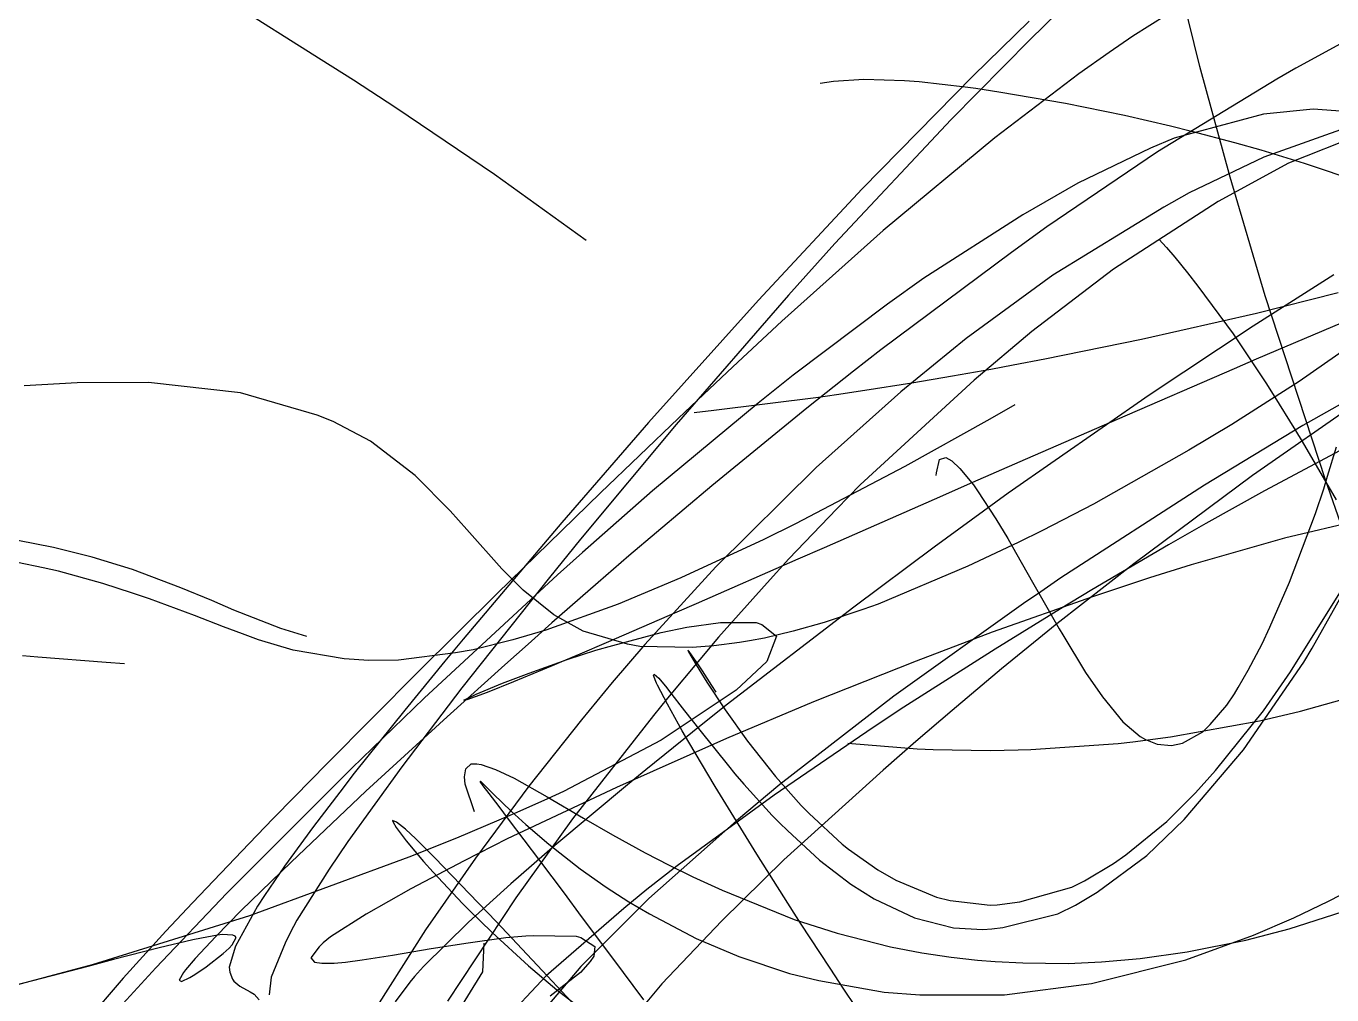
# Model space of a CAD drawing. Header units: metres. Extents: x -233 to 379, y -58 to 1087.
# Drawn here: x -38.68 to -14.63, y -12.75 to 5.09 of the extents above; entities that cross this region are included whole.
import ezdxf

# ---------------------------------------------------------------- set-up
doc = ezdxf.new("R2010")
doc.units = ezdxf.units.M

msp = doc.modelspace()

# ---------------------------------------------------------------- linework, layer by layer
for p, q in [((-17.061, 4.349, -1317.456), (-17.465, 5.988, -1318.58)), ((-33.241, 4.476, -1371.754), (-34.959, 5.553, -1373.007)), ((-19.673, 5.352, -1374.127), (-20.184, 4.849, -1373.967)), ((-17.666, 5.302, -1381.052), (-18.296, 4.906, -1381.079)), ((-20.207, 5.186, -1372.717), (-21.235, 4.18, -1372.362)), ((-20.184, 4.849, -1373.967), (-21.642, 3.374, -1373.469)), ((-18.296, 4.906, -1381.079), (-18.732, 4.611, -1381.079)), ((-14.201, 4.916, -1379.1), (-15.294, 4.32, -1379.098)), ((-18.732, 4.611, -1381.079), (-19.289, 4.215, -1381.064)), ((-32.645, 4.096, -1371.324), (-33.241, 4.476, -1371.754)), ((-16.504, 2.31, -1316.328), (-17.061, 4.349, -1317.456)), ((-31.866, 3.591, -1370.772), (-32.645, 4.096, -1371.324)), ((-23.809, 4.081, -1353.528), (-23.252, 4.118, -1355.28)), ((-21.235, 4.18, -1372.362), (-23.28, 2.095, -1371.572)), ((-23.252, 4.118, -1355.28), (-22.498, 4.095, -1357.199)), ((-22.498, 4.095, -1357.199), (-22.233, 4.072, -1357.769)), ((-19.289, 4.215, -1381.064), (-20.838, 3.039, -1380.953)), ((-15.641, 4.117, -1379.087), (-17.84, 2.776, -1378.956)), ((-15.294, 4.32, -1379.098), (-15.641, 4.117, -1379.087)), ((-24.053, 4.043, -1352.639), (-23.809, 4.081, -1353.528)), ((-22.233, 4.072, -1357.769), (-21.385, 3.978, -1359.442)), ((-21.385, 3.978, -1359.442), (-21.185, 3.949, -1359.79)), ((-21.185, 3.949, -1359.79), (-20.764, 3.886, -1360.493)), ((-20.764, 3.886, -1360.493), (-19.536, 3.676, -1362.368)), ((-19.536, 3.676, -1362.368), (-18.451, 3.454, -1363.793)), ((-30.054, 2.362, -1369.557), (-31.866, 3.591, -1370.772)), ((-21.642, 3.374, -1373.469), (-23.785, 1.087, -1372.601)), ((-18.451, 3.454, -1363.793), (-17.6, 3.258, -1364.795)), ((-15.891, 3.471, -1379.085), (-17.531, 3.029, -1379.742)), ((-14.974, 3.563, -1378.625), (-15.891, 3.471, -1379.085)), ((-14.223, 3.512, -1378.175), (-14.974, 3.563, -1378.625)), ((-17.6, 3.258, -1364.795), (-17.213, 3.161, -1365.22)), ((-17.213, 3.161, -1365.22), (-16.42, 2.951, -1366.054)), ((-14.213, 3.276, -1376.99), (-15.881, 2.682, -1377.116)), ((-13.626, 3.286, -1377.216), (-15.427, 2.571, -1377.493)), ((-20.838, 3.039, -1380.953), (-22.89, 1.328, -1380.649)), ((-17.531, 3.029, -1379.742), (-17.968, 2.844, -1379.876)), ((-16.42, 2.951, -1366.054), (-15.939, 2.814, -1366.531)), ((-17.84, 2.776, -1378.956), (-19.878, 1.396, -1378.693)), ((-17.968, 2.844, -1379.876), (-19.308, 2.201, -1380.238)), ((-15.881, 2.682, -1377.116), (-17.259, 2.023, -1377.154)), ((-15.939, 2.814, -1366.531), (-15.137, 2.571, -1367.29)), ((-15.427, 2.571, -1377.493), (-16.724, 1.865, -1377.571)), ((-15.137, 2.571, -1367.29), (-13.599, 2.054, -1368.639)), ((-28.36, 1.143, -1368.523), (-30.054, 2.362, -1369.557)), ((-19.308, 2.201, -1380.238), (-20.321, 1.621, -1380.449)), ((-15.855, 0.128, -1315.377), (-16.504, 2.31, -1316.328)), ((-23.28, 2.095, -1371.572), (-25.19, 0.047, -1370.703)), ((-17.259, 2.023, -1377.154), (-17.726, 1.762, -1377.151)), ((-17.726, 1.762, -1377.151), (-19.77, 0.508, -1377.092)), ((-16.724, 1.865, -1377.571), (-18.648, 0.618, -1377.559)), ((-20.321, 1.621, -1380.449), (-22.141, 0.452, -1380.734)), ((-22.89, 1.328, -1380.649), (-24.758, -0.343, -1380.226)), ((-19.878, 1.396, -1378.693), (-20.53, 0.926, -1378.574)), ((-23.785, 1.087, -1372.601), (-24.634, 0.136, -1372.191)), ((-17.814, 1.172, -1340.306), (-17.676, 1.017, -1340.777)), ((-17.676, 1.017, -1340.777), (-17.522, 0.837, -1341.29)), ((-20.53, 0.926, -1378.574), (-22.936, -0.867, -1378.05)), ((-17.522, 0.837, -1341.29), (-17.288, 0.551, -1342.051)), ((-19.77, 0.508, -1377.092), (-21.367, -0.66, -1376.96)), ((-18.648, 0.618, -1377.559), (-20.157, -0.533, -1377.432)), ((-17.288, 0.551, -1342.051), (-17.096, 0.306, -1342.656)), ((-14.593, 0.511, -1372.136), (-16.081, -0.434, -1371.714)), ((-22.141, 0.452, -1380.734), (-22.814, -0.03, -1380.8)), ((-17.096, 0.306, -1342.656), (-16.448, -0.573, -1344.643)), ((-25.19, 0.047, -1370.703), (-27.213, -2.207, -1369.626)), ((-24.634, 0.136, -1372.191), (-26.708, -2.247, -1371.072)), ((-16.017, -0.191, -1358.663), (-14.511, 0.189, -1360.264)), ((-14.748, -3.261, -1314.357), (-15.855, 0.128, -1315.377)), ((-22.814, -0.03, -1380.8), (-24.549, -1.334, -1380.912)), ((-18.137, -0.673, -1356.412), (-16.017, -0.191, -1358.663)), ((-13.969, -0.167, -1370.17), (-16.021, -1.042, -1369.545)), ((-24.758, -0.343, -1380.226), (-25.66, -1.18, -1379.968)), ((-16.081, -0.434, -1371.714), (-17.993, -1.702, -1371.119)), ((-13.736, -0.404, -1363.81), (-15.232, -1.449, -1362.838)), ((-21.367, -0.66, -1376.96), (-22.569, -1.645, -1376.807)), ((-20.157, -0.533, -1377.432), (-21.216, -1.429, -1377.282)), ((-19.915, -1.035, -1354.514), (-18.137, -0.673, -1356.412)), ((-16.448, -0.573, -1344.643), (-15.844, -1.477, -1346.414)), ((-22.936, -0.867, -1378.05), (-23.438, -1.262, -1377.907)), ((-25.66, -1.18, -1379.968), (-26.201, -1.689, -1379.798)), ((-20.909, -1.224, -1353.447), (-20.499, -1.147, -1353.888)), ((-20.499, -1.147, -1353.888), (-19.915, -1.035, -1354.514)), ((-16.021, -1.042, -1369.545), (-16.426, -1.216, -1369.408)), ((-24.549, -1.334, -1380.912), (-25.194, -1.852, -1380.922)), ((-23.438, -1.262, -1377.907), (-24.297, -1.946, -1377.643)), ((-21.216, -1.429, -1377.282), (-23.314, -3.358, -1376.865)), ((-22.362, -1.475, -1351.871), (-21.615, -1.349, -1352.684)), ((-21.615, -1.349, -1352.684), (-20.909, -1.224, -1353.447)), ((-16.426, -1.216, -1369.408), (-18.581, -2.149, -1368.641)), ((-13.344, -1.232, -1371.045), (-15.162, -2.261, -1370.486)), ((-37.74, -1.474, -1358.979), (-38.711, -1.53, -1359.518)), ((-36.425, -1.471, -1358.243), (-37.74, -1.474, -1358.979)), ((-34.732, -1.66, -1357.281), (-36.425, -1.471, -1358.243)), ((-33.318, -2.073, -1356.468), (-34.732, -1.66, -1357.281)), ((-22.569, -1.645, -1376.807), (-24.124, -3.035, -1376.546)), ((-23.753, -1.69, -1350.342), (-23.228, -1.612, -1350.922)), ((-23.228, -1.612, -1350.922), (-22.362, -1.475, -1351.871)), ((-15.232, -1.449, -1362.838), (-16.474, -2.242, -1362.052)), ((-13.883, -1.645, -1371.698), (-16.093, -3.185, -1370.835)), ((-15.844, -1.477, -1346.414), (-15.71, -1.691, -1346.803)), ((-25.194, -1.852, -1380.922), (-27.139, -3.467, -1380.887)), ((-26.201, -1.689, -1379.798), (-26.664, -2.128, -1379.642)), ((-26.01, -1.98, -1347.788), (-24.087, -1.739, -1349.971)), ((-24.087, -1.739, -1349.971), (-23.753, -1.69, -1350.342)), ((-20.468, -1.881, -1363.832), (-20.926, -2.143, -1363.641)), ((-17.993, -1.702, -1371.119), (-20.588, -3.508, -1370.21)), ((-15.71, -1.691, -1346.803), (-15.3, -2.354, -1347.985)), ((-33.024, -2.188, -1356.299), (-33.318, -2.073, -1356.468)), ((-26.664, -2.128, -1379.642), (-28.099, -3.501, -1379.123)), ((-26.376, -2.022, -1347.368), (-26.01, -1.98, -1347.788)), ((-24.297, -1.946, -1377.643), (-26.046, -3.373, -1377.032)), ((-20.926, -2.143, -1363.641), (-22.492, -3.018, -1363.011)), ((-18.581, -2.149, -1368.641), (-20.373, -2.931, -1367.93)), ((-32.336, -2.553, -1355.908), (-33.024, -2.188, -1356.299)), ((-27.213, -2.207, -1369.626), (-28.812, -4.048, -1368.624)), ((-26.708, -2.247, -1371.072), (-28.466, -4.354, -1369.917)), ((-16.474, -2.242, -1362.052), (-17.261, -2.714, -1361.562)), ((-15.162, -2.261, -1370.486), (-16.976, -3.359, -1369.874)), ((-15.3, -2.354, -1347.985), (-15.179, -2.557, -1348.337)), ((-31.514, -3.185, -1355.473), (-32.336, -2.553, -1355.908)), ((-14.291, -2.624, -1372.014), (-15.868, -3.465, -1371.441)), ((-15.179, -2.557, -1348.337), (-14.55, -3.634, -1350.177)), ((-21.857, -2.887, -1332.85), (-21.741, -2.85, -1334.625)), ((-21.741, -2.85, -1334.625), (-21.631, -2.911, -1335.822)), ((-17.261, -2.714, -1361.562), (-19.017, -3.711, -1360.486)), ((-14.707, -3.196, -1370.903), (-14.541, -2.656, -1371.527)), ((-24.124, -3.035, -1376.546), (-25.972, -4.863, -1376.132)), ((-22.492, -3.018, -1363.011), (-24.508, -4.076, -1362.278)), ((-21.911, -3.134, -1330.789), (-21.857, -2.887, -1332.85)), ((-21.631, -2.911, -1335.822), (-21.479, -3.052, -1337.208)), ((-21.479, -3.052, -1337.208), (-21.23, -3.356, -1339.128)), ((-20.373, -2.931, -1367.93), (-21.248, -3.315, -1367.553)), ((-30.867, -3.836, -1355.193), (-31.514, -3.185, -1355.473)), ((-23.314, -3.358, -1376.865), (-23.745, -3.795, -1376.747)), ((-21.248, -3.315, -1367.553), (-21.954, -3.624, -1367.235)), ((-21.914, -3.184, -1330.475), (-21.911, -3.134, -1330.789)), ((-21.23, -3.356, -1339.128), (-21.154, -3.465, -1339.647)), ((-16.976, -3.359, -1369.874), (-19.619, -5.067, -1368.888)), ((-16.093, -3.185, -1370.835), (-18.279, -4.809, -1369.905)), ((-14.78, -3.427, -1370.628), (-14.707, -3.196, -1370.903)), ((-14.052, -5.268, -1313.93), (-14.748, -3.261, -1314.357)), ((-28.099, -3.501, -1379.123), (-30.003, -5.358, -1378.312)), ((-27.139, -3.467, -1380.887), (-28.429, -4.599, -1380.786)), ((-26.046, -3.373, -1377.032), (-27.576, -4.666, -1376.383)), ((-20.588, -3.508, -1370.21), (-21.955, -4.505, -1369.667)), ((-21.154, -3.465, -1339.647), (-20.815, -3.984, -1341.83)), ((-15.868, -3.465, -1371.441), (-16.953, -4.07, -1371.022)), ((-14.932, -3.886, -1370.057), (-14.78, -3.427, -1370.628)), ((-30.56, -4.178, -1355.09), (-30.867, -3.836, -1355.193)), ((-23.745, -3.795, -1376.747), (-24.629, -4.72, -1376.48)), ((-21.954, -3.624, -1367.235), (-23.977, -4.513, -1366.265)), ((-19.017, -3.711, -1360.486), (-19.957, -4.198, -1359.921)), ((-28.812, -4.048, -1368.624), (-30.631, -6.197, -1367.288)), ((-24.508, -4.076, -1362.278), (-25.093, -4.361, -1362.089)), ((-20.815, -3.984, -1341.83), (-20.6, -4.345, -1343.092)), ((-16.953, -4.07, -1371.022), (-17.635, -4.461, -1370.748)), ((-13.625, -3.891, -1374.706), (-15.499, -4.335, -1373.56)), ((-15.408, -5.148, -1368.243), (-14.932, -3.886, -1370.057)), ((-38.174, -4.511, -1363.522), (-39.14, -4.322, -1364.199)), ((-29.914, -4.904, -1355.004), (-30.56, -4.178, -1355.09)), ((-19.957, -4.198, -1359.921), (-20.408, -4.419, -1359.654)), ((-37.458, -4.689, -1363.008), (-38.174, -4.511, -1363.522)), ((-28.466, -4.354, -1369.917), (-29.04, -5.063, -1369.476)), ((-25.093, -4.361, -1362.089), (-26.617, -5.068, -1361.634)), ((-23.977, -4.513, -1366.265), (-24.463, -4.726, -1366.007)), ((-21.955, -4.505, -1369.667), (-23.433, -5.608, -1369.032)), ((-20.408, -4.419, -1359.654), (-21.332, -4.852, -1359.108)), ((-20.6, -4.345, -1343.092), (-20.454, -4.598, -1343.918)), ((-17.635, -4.461, -1370.748), (-19.048, -5.289, -1370.159)), ((-15.499, -4.335, -1373.56), (-17.221, -4.828, -1372.485)), ((-14.995, -6.365, -1365.396), (-13.937, -4.479, -1366.922)), ((-38.364, -4.882, -1363.707), (-38.833, -4.783, -1363.976)), ((-36.715, -4.917, -1362.467), (-37.458, -4.689, -1363.008)), ((-28.429, -4.599, -1380.786), (-28.889, -5.014, -1380.732)), ((-27.576, -4.666, -1376.383), (-28.142, -5.155, -1376.104)), ((-24.463, -4.726, -1366.007), (-26.336, -5.546, -1364.941)), ((-24.629, -4.72, -1376.48), (-25.03, -5.158, -1376.342)), ((-20.454, -4.598, -1343.918), (-20.117, -5.19, -1345.761)), ((-18.279, -4.809, -1369.905), (-19.693, -5.917, -1369.252)), ((-38.079, -4.948, -1363.542), (-38.364, -4.882, -1363.707)), ((-37.262, -5.174, -1363.065), (-38.079, -4.948, -1363.542)), ((-35.829, -5.25, -1361.828), (-36.715, -4.917, -1362.467)), ((-28.889, -5.014, -1380.732), (-31.347, -7.282, -1380.36)), ((-29.526, -5.298, -1355.021), (-29.914, -4.904, -1355.004)), ((-25.972, -4.863, -1376.132), (-27.28, -6.295, -1375.75)), ((-21.332, -4.852, -1359.108), (-22.986, -5.551, -1358.147)), ((-17.221, -4.828, -1372.485), (-17.986, -5.071, -1372)), ((-36.715, -5.348, -1362.745), (-37.262, -5.174, -1363.065)), ((-35.258, -5.488, -1361.434), (-35.829, -5.25, -1361.828)), ((-29.04, -5.063, -1369.476), (-30.655, -7.096, -1368.097)), ((-28.142, -5.155, -1376.104), (-28.993, -5.899, -1375.654)), ((-26.617, -5.068, -1361.634), (-27.775, -5.551, -1361.342)), ((-25.03, -5.158, -1376.342), (-25.923, -6.162, -1376.01)), ((-20.117, -5.19, -1345.761), (-19.954, -5.479, -1346.626)), ((-19.619, -5.067, -1368.888), (-19.992, -5.324, -1368.733)), ((-19.048, -5.289, -1370.159), (-19.624, -5.638, -1369.905)), ((-17.986, -5.071, -1372), (-19.04, -5.421, -1371.326)), ((-15.769, -5.979, -1366.823), (-15.408, -5.148, -1368.243)), ((-36.403, -5.455, -1362.562), (-36.715, -5.348, -1362.745)), ((-35.575, -5.765, -1362.095), (-36.403, -5.455, -1362.562)), ((-34.851, -5.664, -1361.17), (-35.258, -5.488, -1361.434)), ((-30.003, -5.358, -1378.312), (-31.458, -6.801, -1377.571)), ((-28.957, -5.749, -1355.14), (-29.526, -5.298, -1355.021)), ((-19.04, -5.421, -1371.326), (-20.887, -6.072, -1370.129)), ((-19.992, -5.324, -1368.733), (-20.308, -5.544, -1368.6)), ((-19.954, -5.479, -1346.626), (-19.654, -6.006, -1348.204)), ((-15.394, -6.799, -1364.513), (-14.453, -5.293, -1365.946)), ((-35.045, -5.969, -1361.813), (-35.575, -5.765, -1362.095)), ((-33.986, -6.002, -1360.725), (-34.851, -5.664, -1361.17)), ((-27.775, -5.551, -1361.342), (-29.103, -6.033, -1361.073)), ((-28.419, -6.049, -1355.319), (-28.957, -5.749, -1355.14)), ((-26.695, -5.702, -1364.707), (-27.996, -6.264, -1363.795)), ((-26.336, -5.546, -1364.941), (-26.695, -5.702, -1364.707)), ((-23.433, -5.608, -1369.032), (-25.783, -7.416, -1367.909)), ((-23.266, -5.651, -1357.986), (-23.98, -5.889, -1357.581)), ((-22.986, -5.551, -1358.147), (-23.266, -5.651, -1357.986)), ((-20.308, -5.544, -1368.6), (-22.695, -7.251, -1367.541)), ((-19.624, -5.638, -1369.905), (-20.83, -6.381, -1369.357)), ((-34.695, -6.1, -1361.639), (-35.045, -5.969, -1361.813)), ((-33.51, -6.151, -1360.544), (-33.986, -6.002, -1360.725)), ((-28.993, -5.899, -1375.654), (-29.434, -6.289, -1375.398)), ((-26.984, -6.075, -1356.948), (-26.511, -5.979, -1356.94)), ((-26.511, -5.979, -1356.94), (-25.891, -5.892, -1357.024)), ((-25.891, -5.892, -1357.024), (-25.234, -5.892, -1357.332)), ((-25.234, -5.892, -1357.332), (-25.125, -5.927, -1357.464)), ((-25.125, -5.927, -1357.464), (-24.86, -6.142, -1358.097)), ((-23.98, -5.889, -1357.581), (-24.552, -6.052, -1357.261)), ((-19.693, -5.917, -1369.252), (-20.123, -6.265, -1369.043)), ((-19.654, -6.006, -1348.204), (-19.587, -6.118, -1348.548)), ((-15.911, -6.283, -1366.25), (-15.769, -5.979, -1366.823)), ((-34.397, -6.208, -1361.501), (-34.695, -6.1, -1361.639)), ((-33.756, -6.4, -1361.253), (-34.397, -6.208, -1361.501)), ((-30.631, -6.197, -1367.288), (-30.964, -6.601, -1367.001)), ((-29.712, -6.212, -1360.985), (-30.446, -6.392, -1360.91)), ((-29.103, -6.033, -1361.073), (-29.712, -6.212, -1360.985)), ((-27.601, -6.29, -1355.67), (-28.419, -6.049, -1355.319)), ((-27.871, -6.312, -1357.118), (-26.984, -6.075, -1356.948)), ((-25.923, -6.162, -1376.01), (-26.272, -6.57, -1375.864)), ((-25.355, -6.231, -1356.82), (-25.539, -6.261, -1356.72)), ((-25.08, -6.178, -1356.97), (-25.355, -6.231, -1356.82)), ((-24.552, -6.052, -1357.261), (-25.08, -6.178, -1356.97)), ((-24.86, -6.142, -1358.097), (-25.034, -6.611, -1359.157)), ((-20.887, -6.072, -1370.129), (-22.288, -6.601, -1369.199)), ((-19.587, -6.118, -1348.548), (-19.166, -6.812, -1350.726)), ((-32.82, -6.558, -1361.015), (-33.756, -6.4, -1361.253)), ((-30.771, -6.453, -1360.893), (-31.817, -6.588, -1360.887)), ((-30.446, -6.392, -1360.91), (-30.771, -6.453, -1360.893)), ((-29.434, -6.289, -1375.398), (-29.862, -6.671, -1375.135)), ((-28.482, -6.472, -1363.394), (-28.819, -6.614, -1363.089)), ((-28.712, -6.573, -1357.414), (-28.182, -6.403, -1357.207)), ((-27.996, -6.264, -1363.795), (-28.482, -6.472, -1363.394)), ((-28.182, -6.403, -1357.207), (-27.871, -6.312, -1357.118)), ((-27.28, -6.295, -1375.75), (-27.882, -6.999, -1375.543)), ((-27.372, -6.332, -1355.776), (-27.601, -6.29, -1355.67)), ((-26.411, -6.352, -1356.259), (-27.372, -6.332, -1355.776)), ((-26.493, -6.402, -1333.008), (-26.478, -6.432, -1333.452)), ((-26.465, -6.423, -1330.743), (-26.493, -6.402, -1333.008)), ((-26.478, -6.432, -1333.452), (-26.339, -6.674, -1335.817)), ((-26.42, -6.485, -1329.814), (-26.465, -6.423, -1330.743)), ((-26.282, -6.691, -1328.285), (-26.42, -6.485, -1329.814)), ((-26.01, -6.324, -1356.469), (-26.411, -6.352, -1356.259)), ((-25.539, -6.261, -1356.72), (-26.01, -6.324, -1356.469)), ((-20.83, -6.381, -1369.357), (-22.51, -7.453, -1368.541)), ((-20.123, -6.265, -1369.043), (-20.711, -6.746, -1368.751)), ((-16.168, -6.772, -1365.196), (-15.911, -6.283, -1366.25)), ((-15.148, -6.623, -1365.172), (-14.995, -6.365, -1365.396)), ((-38.459, -6.529, -1368.984), (-38.746, -6.505, -1369.131)), ((-37.2, -6.628, -1368.367), (-38.459, -6.529, -1368.984)), ((-36.864, -6.653, -1368.206), (-37.2, -6.628, -1368.367)), ((-32.363, -6.592, -1360.939), (-32.82, -6.558, -1361.015)), ((-31.817, -6.588, -1360.887), (-32.363, -6.592, -1360.939)), ((-30.964, -6.601, -1367.001), (-31.705, -7.508, -1366.323)), ((-29.862, -6.671, -1375.135), (-30.925, -7.628, -1374.431)), ((-28.992, -6.687, -1362.92), (-29.703, -6.983, -1362.155)), ((-29.414, -6.822, -1357.818), (-28.712, -6.573, -1357.414)), ((-28.819, -6.614, -1363.089), (-28.992, -6.687, -1362.92)), ((-26.272, -6.57, -1375.864), (-26.865, -7.282, -1375.6)), ((-26.339, -6.674, -1335.817), (-26.142, -6.989, -1337.58)), ((-26.222, -6.783, -1327.765), (-26.282, -6.691, -1328.285)), ((-25.034, -6.611, -1359.157), (-25.603, -7.137, -1360.235)), ((-22.288, -6.601, -1369.199), (-24.177, -7.353, -1367.914)), ((-16.256, -8.236, -1363.488), (-15.148, -6.623, -1365.172)), ((-31.458, -6.801, -1377.571), (-33.142, -8.494, -1376.567)), ((-29.903, -7.008, -1358.219), (-29.414, -6.822, -1357.818)), ((-27.123, -6.87, -1330.523), (-27.113, -6.84, -1331.893)), ((-27.066, -7.011, -1328.981), (-27.123, -6.87, -1330.523)), ((-27.113, -6.84, -1331.893), (-27.027, -6.916, -1333.75)), ((-27.027, -6.916, -1333.75), (-26.88, -7.093, -1335.362)), ((-26.048, -7.052, -1326.606), (-26.222, -6.783, -1327.765)), ((-20.711, -6.746, -1368.751), (-21.625, -7.51, -1368.281)), ((-19.166, -6.812, -1350.726), (-18.856, -7.263, -1352.315)), ((-16.352, -7.089, -1364.416), (-16.168, -6.772, -1365.196)), ((-15.891, -7.517, -1363.741), (-15.394, -6.799, -1364.513)), ((-30.655, -7.096, -1368.097), (-31.76, -8.55, -1366.926)), ((-30.615, -7.322, -1359.78), (-30.389, -7.211, -1358.883)), ((-30.187, -7.178, -1361.461), (-30.407, -7.262, -1361.005)), ((-30.389, -7.211, -1358.883), (-29.903, -7.008, -1358.219)), ((-29.703, -6.983, -1362.155), (-30.187, -7.178, -1361.461)), ((-27.882, -6.999, -1375.543), (-28.447, -7.683, -1375.332)), ((-27.05, -7.046, -1328.688), (-27.066, -7.011, -1328.981)), ((-26.868, -7.395, -1326.908), (-27.05, -7.046, -1328.688)), ((-25.603, -7.137, -1360.235), (-26.982, -8.059, -1362.088)), ((-26.88, -7.093, -1335.362), (-26.826, -7.161, -1335.804)), ((-26.826, -7.161, -1335.804), (-26.55, -7.516, -1337.776)), ((-26.142, -6.989, -1337.58), (-25.801, -7.502, -1339.794)), ((-25.968, -7.176, -1326.144), (-26.048, -7.052, -1326.606)), ((-16.565, -7.412, -1363.499), (-16.423, -7.203, -1364.113)), ((-16.423, -7.203, -1364.113), (-16.352, -7.089, -1364.416)), ((-31.347, -7.282, -1380.36), (-32.68, -8.574, -1380.043)), ((-30.589, -7.323, -1360.346), (-30.615, -7.322, -1359.78)), ((-30.561, -7.316, -1360.517), (-30.589, -7.323, -1360.346)), ((-30.407, -7.262, -1361.005), (-30.561, -7.316, -1360.517)), ((-26.865, -7.282, -1375.6), (-27.125, -7.603, -1375.475)), ((-26.593, -7.888, -1325.246), (-26.868, -7.395, -1326.908)), ((-25.783, -7.416, -1367.909), (-26.403, -7.91, -1367.572)), ((-24.177, -7.353, -1367.914), (-25.778, -8.028, -1366.78)), ((-22.695, -7.251, -1367.541), (-24.796, -8.877, -1366.464)), ((-22.51, -7.453, -1368.541), (-23.077, -7.828, -1368.244)), ((-18.856, -7.263, -1352.315), (-18.479, -7.72, -1354.249)), ((-16.872, -7.772, -1362.124), (-16.565, -7.412, -1363.499)), ((-15.209, -7.524, -1369.099), (-14.288, -7.267, -1370.249)), ((-31.705, -7.508, -1366.323), (-32.633, -8.669, -1365.366)), ((-30.925, -7.628, -1374.431), (-32.418, -8.999, -1373.261)), ((-28.447, -7.683, -1375.332), (-29.417, -8.909, -1374.931)), ((-27.125, -7.603, -1375.475), (-28.616, -9.51, -1374.694)), ((-26.55, -7.516, -1337.776), (-26.271, -7.876, -1339.331)), ((-25.801, -7.502, -1339.794), (-25.39, -8.076, -1341.843)), ((-21.625, -7.51, -1368.281), (-22.294, -8.084, -1367.92)), ((-16.774, -8.618, -1362.324), (-15.891, -7.517, -1363.741)), ((-15.96, -7.704, -1368.148), (-15.209, -7.524, -1369.099)), ((-26.403, -7.91, -1367.572), (-27.262, -8.604, -1367.079)), ((-26.473, -8.097, -1324.654), (-26.593, -7.888, -1325.246)), ((-26.271, -7.876, -1339.331), (-25.744, -8.534, -1341.773)), ((-23.077, -7.828, -1368.244), (-24.902, -9.072, -1367.234)), ((-18.479, -7.72, -1354.249), (-18.161, -7.993, -1355.869)), ((-17.603, -7.995, -1365.997), (-15.96, -7.704, -1368.148)), ((-17.38, -8.111, -1359.738), (-17.008, -7.903, -1361.5)), ((-17.008, -7.903, -1361.5), (-16.872, -7.772, -1362.124)), ((-26.982, -8.059, -1362.088), (-28.78, -9.004, -1364.034)), ((-25.778, -8.028, -1366.78), (-27.805, -8.928, -1365.27)), ((-25.989, -8.914, -1322.891), (-26.473, -8.097, -1324.654)), ((-25.39, -8.076, -1341.843), (-24.876, -8.729, -1343.957)), ((-23.542, -8.111, -1357.363), (-22.264, -8.221, -1359.371)), ((-22.294, -8.084, -1367.92), (-22.896, -8.611, -1367.583)), ((-20.174, -8.229, -1362.45), (-18.564, -8.122, -1364.706)), ((-18.564, -8.122, -1364.706), (-18.292, -8.089, -1365.074)), ((-18.292, -8.089, -1365.074), (-17.603, -7.995, -1365.997)), ((-18.161, -7.993, -1355.869), (-18.063, -8.048, -1356.363)), ((-18.063, -8.048, -1356.363), (-17.847, -8.133, -1357.444)), ((-17.847, -8.133, -1357.444), (-17.584, -8.158, -1358.745)), ((-17.584, -8.158, -1358.745), (-17.38, -8.111, -1359.738)), ((-22.264, -8.221, -1359.371), (-21.97, -8.232, -1359.816)), ((-21.97, -8.232, -1359.816), (-20.921, -8.25, -1361.376)), ((-20.921, -8.25, -1361.376), (-20.404, -8.239, -1362.123)), ((-20.404, -8.239, -1362.123), (-20.174, -8.229, -1362.45)), ((-17.352, -9.523, -1361.726), (-16.256, -8.236, -1363.488)), ((-32.68, -8.574, -1380.043), (-34.98, -10.876, -1379.324)), ((-33.142, -8.494, -1376.567), (-33.735, -9.1, -1376.152)), ((-31.76, -8.55, -1366.926), (-32.755, -9.926, -1365.617)), ((-30.606, -8.732, -1327.649), (-30.581, -8.584, -1329.008)), ((-30.581, -8.584, -1329.008), (-30.479, -8.496, -1330.633)), ((-30.479, -8.496, -1330.633), (-30.374, -8.494, -1331.631)), ((-30.374, -8.494, -1331.631), (-30.297, -8.509, -1332.22)), ((-30.297, -8.509, -1332.22), (-30.03, -8.597, -1333.943)), ((-30.03, -8.597, -1333.943), (-29.688, -8.761, -1335.645)), ((-27.262, -8.604, -1367.079), (-27.603, -8.884, -1366.87)), ((-25.744, -8.534, -1341.773), (-25.623, -8.678, -1342.251)), ((-22.896, -8.611, -1367.583), (-24.72, -10.265, -1366.5)), ((-17.143, -9.031, -1361.718), (-16.774, -8.618, -1362.324)), ((-32.633, -8.669, -1365.366), (-32.901, -9.015, -1365.046)), ((-30.593, -8.869, -1326.748), (-30.606, -8.732, -1327.649)), ((-30.422, -9.379, -1324.618), (-30.593, -8.869, -1326.748)), ((-30.314, -8.821, -1330.877), (-30.309, -8.814, -1332.43)), ((-30.259, -8.897, -1329.627), (-30.314, -8.821, -1330.877)), ((-30.309, -8.814, -1332.43), (-30.172, -8.949, -1334.695)), ((-30.15, -9.04, -1328.406), (-30.259, -8.897, -1329.627)), ((-29.688, -8.761, -1335.645), (-29.08, -9.1, -1338.082)), ((-27.603, -8.884, -1366.87), (-28.941, -10, -1365.999)), ((-25.623, -8.678, -1342.251), (-25.457, -8.87, -1342.881)), ((-24.796, -8.877, -1366.464), (-25.595, -9.543, -1365.994)), ((-25.457, -8.87, -1342.881), (-24.938, -9.444, -1344.733)), ((-24.876, -8.729, -1343.957), (-24.403, -9.26, -1345.626)), ((-33.735, -9.1, -1376.152), (-34.126, -9.502, -1375.858)), ((-32.418, -8.999, -1373.261), (-33.798, -10.303, -1371.866)), ((-32.901, -9.015, -1365.046), (-33.384, -9.648, -1364.426)), ((-29.417, -8.909, -1374.931), (-30.403, -10.234, -1374.462)), ((-30.172, -8.949, -1334.695), (-30.069, -9.052, -1335.548)), ((-29.964, -9.283, -1327.091), (-30.15, -9.04, -1328.406)), ((-30.069, -9.052, -1335.548), (-29.746, -9.365, -1337.603)), ((-27.805, -8.928, -1365.27), (-29.816, -9.879, -1363.634)), ((-28.78, -9.004, -1364.034), (-29.145, -9.171, -1364.395)), ((-29.08, -9.1, -1338.082), (-28.412, -9.493, -1340.241)), ((-24.902, -9.072, -1367.234), (-26.689, -10.373, -1366.105)), ((-25.222, -10.159, -1320.951), (-25.989, -8.914, -1322.891)), ((-17.67, -9.555, -1360.833), (-17.143, -9.031, -1361.718)), ((-29.791, -9.511, -1326.155), (-29.964, -9.283, -1327.091)), ((-29.746, -9.365, -1337.603), (-29.472, -9.614, -1338.878)), ((-29.145, -9.171, -1364.395), (-29.684, -9.411, -1364.919)), ((-24.403, -9.26, -1345.626), (-24.257, -9.407, -1346.097)), ((-34.126, -9.502, -1375.858), (-34.57, -9.961, -1375.506)), ((-31.93, -9.537, -1329.907), (-31.918, -9.572, -1330.682)), ((-31.854, -9.567, -1328.107), (-31.93, -9.537, -1329.907)), ((-31.918, -9.572, -1330.682), (-31.862, -9.667, -1331.903)), ((-31.693, -9.698, -1326.576), (-31.854, -9.567, -1328.107)), ((-29.684, -9.411, -1364.919), (-30.752, -9.865, -1365.935)), ((-29.214, -10.277, -1324.061), (-29.791, -9.511, -1326.155)), ((-28.616, -9.51, -1374.694), (-29.657, -10.963, -1374.021)), ((-29.472, -9.614, -1338.878), (-29.051, -9.976, -1340.524)), ((-28.412, -9.493, -1340.241), (-27.876, -9.802, -1341.735)), ((-25.595, -9.543, -1365.994), (-27.211, -10.973, -1364.942)), ((-24.938, -9.444, -1344.733), (-24.799, -9.586, -1345.188)), ((-24.799, -9.586, -1345.188), (-24.657, -9.725, -1345.638)), ((-24.257, -9.407, -1346.097), (-23.65, -9.972, -1347.965)), ((-18.423, -10.168, -1359.517), (-17.67, -9.555, -1360.833)), ((-18.037, -10.186, -1360.574), (-17.352, -9.523, -1361.726)), ((-33.384, -9.648, -1364.426), (-33.917, -10.377, -1363.632)), ((-31.862, -9.667, -1331.903), (-31.681, -9.912, -1333.831)), ((-31.5, -9.877, -1325.362), (-31.693, -9.698, -1326.576)), ((-27.876, -9.802, -1341.735), (-27.275, -10.132, -1343.25)), ((-24.657, -9.725, -1345.638), (-24.065, -10.269, -1347.44)), ((-34.57, -9.961, -1375.506), (-35.616, -11.056, -1374.596)), ((-32.755, -9.926, -1365.617), (-33.096, -10.433, -1365.046)), ((-31.681, -9.912, -1333.831), (-31.361, -10.292, -1335.831)), ((-30.752, -9.865, -1365.935), (-31.627, -10.213, -1366.747)), ((-31.149, -10.224, -1323.817), (-31.5, -9.877, -1325.362)), ((-29.816, -9.879, -1363.634), (-30.611, -10.28, -1362.906)), ((-28.941, -10, -1365.999), (-29.752, -10.705, -1365.39)), ((-29.051, -9.976, -1340.524), (-28.476, -10.428, -1342.393)), ((-23.65, -9.972, -1347.965), (-23.531, -10.065, -1348.303)), ((-23.531, -10.065, -1348.303), (-22.991, -10.45, -1349.783)), ((-33.798, -10.303, -1371.866), (-34.716, -11.199, -1370.599)), ((-31.627, -10.213, -1366.747), (-34.566, -11.293, -1369.399)), ((-30.611, -10.28, -1362.906), (-31.595, -10.798, -1361.915)), ((-31.361, -10.292, -1335.831), (-31.182, -10.492, -1336.659)), ((-30.403, -10.234, -1374.462), (-31.319, -11.553, -1373.957)), ((-30.349, -11.053, -1321.503), (-31.149, -10.224, -1323.817)), ((-28.763, -10.879, -1322.816), (-29.214, -10.277, -1324.061)), ((-27.275, -10.132, -1343.25), (-26.836, -10.36, -1344.269)), ((-24.72, -10.265, -1366.5), (-25.865, -11.384, -1365.725)), ((-24.413, -11.427, -1319.451), (-25.222, -10.159, -1320.951)), ((-24.065, -10.269, -1347.44), (-23.486, -10.713, -1349.055)), ((-19.188, -10.649, -1358.124), (-18.649, -10.33, -1359.114)), ((-18.951, -10.86, -1358.952), (-18.037, -10.186, -1360.574)), ((-18.649, -10.33, -1359.114), (-18.423, -10.168, -1359.517)), ((-33.917, -10.377, -1363.632), (-34.288, -10.919, -1362.957)), ((-33.096, -10.433, -1365.046), (-33.69, -11.377, -1363.85)), ((-31.182, -10.492, -1336.659), (-30.639, -11.068, -1338.788)), ((-28.476, -10.428, -1342.393), (-27.995, -10.768, -1343.728)), ((-26.689, -10.373, -1366.105), (-27.248, -10.811, -1365.697)), ((-26.836, -10.36, -1344.269), (-26.4, -10.574, -1345.227)), ((-26.4, -10.574, -1345.227), (-25.859, -10.822, -1346.351)), ((-22.991, -10.45, -1349.783), (-22.657, -10.637, -1350.641)), ((-31.595, -10.798, -1361.915), (-32.415, -11.263, -1360.938)), ((-29.752, -10.705, -1365.39), (-30.532, -11.413, -1364.72)), ((-27.995, -10.768, -1343.728), (-27.575, -11.037, -1344.779)), ((-27.248, -10.811, -1365.697), (-27.672, -11.157, -1365.365)), ((-25.859, -10.822, -1346.351), (-24.534, -11.361, -1348.907)), ((-23.486, -10.713, -1349.055), (-23.056, -10.98, -1350.179)), ((-22.657, -10.637, -1350.641), (-21.912, -10.952, -1352.458)), ((-20.373, -11.038, -1355.804), (-19.421, -10.767, -1357.688)), ((-19.421, -10.767, -1357.688), (-19.188, -10.649, -1358.124)), ((-14.69, -11.024, -1362.872), (-14.235, -10.79, -1363.305)), ((-34.98, -10.876, -1379.324), (-36.291, -12.251, -1378.756)), ((-35.616, -11.056, -1374.596), (-36.102, -11.577, -1374.101)), ((-34.288, -10.919, -1362.957), (-34.413, -11.119, -1362.678)), ((-29.657, -10.963, -1374.021), (-30.916, -12.867, -1373.044)), ((-30.013, -11.406, -1320.709), (-30.349, -11.053, -1321.503)), ((-28.446, -11.304, -1322.065), (-28.763, -10.879, -1322.816)), ((-27.211, -10.973, -1364.942), (-28.462, -12.225, -1363.946)), ((-27.575, -11.037, -1344.779), (-27.199, -11.258, -1345.651)), ((-23.056, -10.98, -1350.179), (-22.314, -11.332, -1352.008)), ((-21.912, -10.952, -1352.458), (-21.66, -11.011, -1353.037)), ((-21.66, -11.011, -1353.037), (-20.924, -11.097, -1354.662)), ((-20.796, -11.089, -1354.929), (-20.373, -11.038, -1355.804)), ((-19.353, -11.097, -1358.214), (-18.951, -10.86, -1358.952)), ((-15.418, -11.536, -1361.29), (-13.937, -11.059, -1362.851)), ((-15.332, -11.331, -1362.25), (-14.69, -11.024, -1362.872)), ((-34.566, -11.293, -1369.399), (-37.46, -12.2, -1371.918)), ((-34.716, -11.199, -1370.599), (-35.184, -11.674, -1369.708)), ((-34.413, -11.119, -1362.678), (-34.824, -11.853, -1361.537)), ((-32.415, -11.263, -1360.938), (-33.069, -11.682, -1359.919)), ((-30.639, -11.068, -1338.788), (-30.532, -11.175, -1339.133)), ((-30.532, -11.175, -1339.133), (-30.092, -11.604, -1340.466)), ((-27.672, -11.157, -1365.365), (-29.1, -12.397, -1364.118)), ((-27.199, -11.258, -1345.651), (-26.338, -11.709, -1347.5)), ((-20.924, -11.097, -1354.662), (-20.796, -11.089, -1354.929)), ((-20.69, -11.508, -1355.581), (-19.674, -11.255, -1357.61)), ((-19.674, -11.255, -1357.61), (-19.353, -11.097, -1358.214)), ((-33.69, -11.377, -1363.85), (-33.813, -11.606, -1363.502)), ((-30.532, -11.413, -1364.72), (-31.36, -12.226, -1363.852)), ((-29.074, -12.406, -1318.995), (-30.013, -11.406, -1320.709)), ((-27.873, -12.073, -1320.939), (-28.446, -11.304, -1322.065)), ((-25.865, -11.384, -1365.725), (-26.969, -12.549, -1364.88)), ((-24.534, -11.361, -1348.907), (-23.739, -11.615, -1350.283)), ((-23.871, -12.259, -1318.631), (-24.413, -11.427, -1319.451)), ((-22.314, -11.332, -1352.008), (-21.6, -11.516, -1353.648)), ((-21.6, -11.516, -1353.648), (-21.058, -11.547, -1354.819)), ((-21.058, -11.547, -1354.819), (-20.89, -11.534, -1355.17)), ((-20.89, -11.534, -1355.17), (-20.69, -11.508, -1355.581)), ((-16.214, -11.745, -1360.418), (-15.418, -11.536, -1361.29)), ((-16.07, -11.652, -1361.515), (-15.332, -11.331, -1362.25)), ((-36.102, -11.577, -1374.101), (-36.887, -12.441, -1373.189)), ((-35.607, -11.738, -1363.402), (-36.229, -11.885, -1363.947)), ((-35.446, -11.703, -1363.264), (-35.607, -11.738, -1363.402)), ((-35.184, -11.674, -1369.708), (-35.564, -12.08, -1368.709)), ((-35.151, -11.652, -1363.018), (-35.446, -11.703, -1363.264)), ((-35.067, -11.641, -1362.95), (-35.151, -11.652, -1363.018)), ((-34.873, -11.65, -1362.821), (-35.067, -11.641, -1362.95)), ((-34.884, -11.828, -1363.016), (-34.811, -11.695, -1362.817)), ((-34.83, -11.668, -1362.806), (-34.873, -11.65, -1362.821)), ((-34.811, -11.695, -1362.817), (-34.83, -11.668, -1362.806)), ((-33.813, -11.606, -1363.502), (-33.907, -11.795, -1363.195)), ((-33.069, -11.682, -1359.919), (-33.207, -11.792, -1359.594)), ((-31.319, -11.553, -1373.957), (-32.803, -13.876, -1372.983)), ((-30.539, -11.79, -1356.351), (-29.842, -11.696, -1356.344)), ((-30.092, -11.604, -1340.466), (-29.424, -12.214, -1342.226)), ((-29.842, -11.696, -1356.344), (-29.472, -11.664, -1356.396)), ((-29.472, -11.664, -1356.396), (-29.333, -11.658, -1356.43)), ((-29.333, -11.658, -1356.43), (-28.544, -11.671, -1356.747)), ((-28.544, -11.671, -1356.747), (-28.463, -11.696, -1356.835)), ((-28.463, -11.696, -1356.835), (-28.203, -11.861, -1357.306)), ((-26.338, -11.709, -1347.5), (-25.554, -12.043, -1349.002)), ((-23.739, -11.615, -1350.283), (-22.757, -11.868, -1351.878)), ((-17.321, -12.105, -1360.214), (-16.07, -11.652, -1361.515)), ((-17.295, -11.959, -1359.184), (-16.214, -11.745, -1360.418)), ((-36.229, -11.885, -1363.947), (-37.066, -12.1, -1364.69)), ((-35.362, -12.233, -1364.083), (-35.047, -11.99, -1363.35)), ((-35.047, -11.99, -1363.35), (-34.938, -11.889, -1363.13)), ((-34.938, -11.889, -1363.13), (-34.884, -11.828, -1363.016)), ((-34.824, -11.853, -1361.537), (-34.937, -12.243, -1360.724)), ((-33.907, -11.795, -1363.195), (-34.166, -12.423, -1362.056)), ((-33.283, -11.863, -1359.362), (-33.433, -12.067, -1358.584)), ((-33.207, -11.792, -1359.594), (-33.283, -11.863, -1359.362)), ((-32.489, -12.107, -1356.982), (-31.932, -12.02, -1356.685)), ((-31.932, -12.02, -1356.685), (-31.219, -11.899, -1356.455)), ((-31.219, -11.899, -1356.455), (-30.539, -11.79, -1356.351)), ((-30.249, -11.796, -1357.374), (-30.27, -12.328, -1357.899)), ((-28.203, -11.861, -1357.306), (-28.222, -12.037, -1357.7)), ((-22.757, -11.868, -1351.878), (-22.183, -11.978, -1352.756)), ((-22.183, -11.978, -1352.756), (-21.643, -12.058, -1353.553)), ((-18.159, -12.079, -1358.157), (-17.295, -11.959, -1359.184)), ((-37.46, -12.2, -1371.918), (-41.049, -13.157, -1374.986)), ((-37.542, -12.225, -1365.116), (-39.055, -12.619, -1366.481)), ((-36.291, -12.251, -1378.756), (-37.839, -13.94, -1377.908)), ((-37.066, -12.1, -1364.69), (-37.542, -12.225, -1365.116)), ((-35.564, -12.08, -1368.709), (-35.741, -12.287, -1367.972)), ((-35.571, -12.375, -1364.696), (-35.362, -12.233, -1364.083)), ((-34.937, -12.243, -1360.724), (-34.928, -12.332, -1360.489)), ((-33.433, -12.067, -1358.584), (-33.368, -12.146, -1358.078)), ((-33.368, -12.146, -1358.078), (-33.233, -12.169, -1357.754)), ((-33.233, -12.169, -1357.754), (-33.005, -12.166, -1357.42)), ((-33.005, -12.166, -1357.42), (-32.793, -12.147, -1357.211)), ((-32.793, -12.147, -1357.211), (-32.489, -12.107, -1356.982)), ((-31.36, -12.226, -1363.852), (-31.523, -12.41, -1363.624)), ((-29.424, -12.214, -1342.226), (-28.902, -12.655, -1343.427)), ((-28.462, -12.225, -1363.946), (-29.241, -13.149, -1363.15)), ((-28.287, -12.138, -1357.907), (-28.47, -12.339, -1358.305)), ((-28.222, -12.037, -1357.7), (-28.287, -12.138, -1357.907)), ((-27.3, -12.843, -1320.001), (-27.873, -12.073, -1320.939)), ((-25.554, -12.043, -1349.002), (-24.617, -12.355, -1350.641)), ((-23.615, -12.648, -1318.281), (-23.871, -12.259, -1318.631)), ((-21.643, -12.058, -1353.553), (-21.155, -12.112, -1354.25)), ((-21.155, -12.112, -1354.25), (-20.83, -12.137, -1354.703)), ((-20.83, -12.137, -1354.703), (-20.319, -12.163, -1355.399)), ((-20.319, -12.163, -1355.399), (-19.485, -12.171, -1356.501)), ((-19.485, -12.171, -1356.501), (-18.874, -12.143, -1357.277)), ((-19.054, -12.54, -1358.28), (-17.321, -12.105, -1360.214)), ((-18.874, -12.143, -1357.277), (-18.159, -12.079, -1358.157)), ((-36.887, -12.441, -1373.189), (-37.581, -13.251, -1372.173)), ((-35.777, -12.336, -1367.731), (-35.86, -12.477, -1366.787)), ((-35.86, -12.477, -1366.787), (-35.818, -12.505, -1365.896)), ((-35.818, -12.505, -1365.896), (-35.662, -12.432, -1365.015)), ((-35.741, -12.287, -1367.972), (-35.777, -12.336, -1367.731)), ((-35.662, -12.432, -1365.015), (-35.571, -12.375, -1364.696)), ((-34.928, -12.332, -1360.489), (-34.879, -12.461, -1360.117)), ((-34.879, -12.461, -1360.117), (-34.85, -12.495, -1360.007)), ((-34.85, -12.495, -1360.007), (-34.741, -12.588, -1359.706)), ((-34.166, -12.423, -1362.056), (-34.204, -12.752, -1361.279)), ((-31.523, -12.41, -1363.624), (-31.612, -12.517, -1363.486)), ((-30.27, -12.328, -1357.899), (-30.773, -13.143, -1358.797)), ((-29.1, -12.397, -1364.118), (-29.915, -13.274, -1363.129)), ((-28.282, -13.253, -1317.848), (-29.074, -12.406, -1318.995)), ((-28.47, -12.339, -1358.305), (-29.025, -12.775, -1359.13)), ((-24.617, -12.355, -1350.641), (-24.077, -12.488, -1351.513)), ((-24.077, -12.488, -1351.513), (-22.876, -12.699, -1353.342)), ((-34.741, -12.588, -1359.706), (-34.55, -12.693, -1359.43)), ((-34.55, -12.693, -1359.43), (-34.478, -12.738, -1359.404)), ((-34.478, -12.738, -1359.404), (-34.384, -12.841, -1359.469)), ((-31.612, -12.517, -1363.486), (-31.882, -12.876, -1362.993)), ((-28.902, -12.655, -1343.427), (-28.556, -12.929, -1344.161)), ((-26.969, -12.549, -1364.88), (-28.069, -13.853, -1363.876)), ((-22.957, -13.627, -1317.521), (-23.615, -12.648, -1318.281)), ((-22.876, -12.699, -1353.342), (-22.219, -12.749, -1354.265)), ((-20.657, -12.748, -1356.338), (-19.054, -12.54, -1358.28)), ((-22.219, -12.749, -1354.265), (-20.657, -12.748, -1356.338))]:
    msp.add_line(p, q)

doc.saveas('drawing.dxf')
